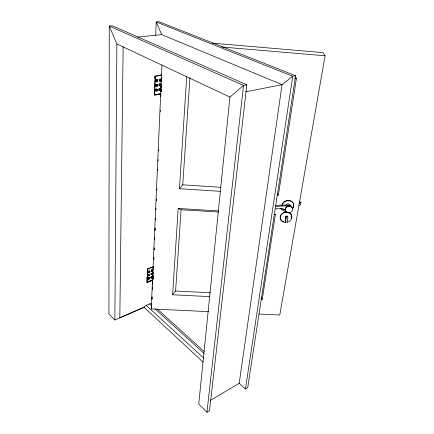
<?xml version="1.0" encoding="UTF-8"?>
<svg xmlns="http://www.w3.org/2000/svg" width="434" height="434" viewBox="0 0 434 434"><rect width="100%" height="100%" fill="white"/><g stroke="black" fill="none" stroke-linecap="round" stroke-linejoin="round"><path stroke-width="0.65" d="M151.667 303.925A3.423 2.099 -47.9 0 0 149.627 303.919L146.28 305.362A3.439 2.116 -47.6 0 0 144.137 307.18L114.874 319.994L116.871 43.948L109.254 26.073L112.346 25.801L246.81 84.814L209.486 410.77L206.958 412.3L198.734 404.054L229.933 97.075L243.523 85.427L246.81 84.814M123.147 46.644L119.822 317.856L144.137 307.18M161.562 81.418L161.497 80.523L161.399 81.516M144.001 307.245L203.199 362.233M155.665 35.469L156.175 21.944L158.942 21.7L295.608 75.738L247.716 387.605L245.443 388.983L239.194 383.314L282.051 84.695L292.749 76.27L295.608 75.738M152.925 273.724L152.931 274.158L152.996 272.677M152.914 275.834L152.92 275.416L152.773 277.483L152.914 275.834L152.806 277.125L153.153 277.147M146.904 278.769L146.952 277.413M146.909 281.335L147.061 277.337M147.343 270.019L147.392 268.684M154.287 89.388L154.363 87.386M154.726 78.028L154.802 76.021M152.28 280.429L147.164 282.496L147.69 268.95L153.446 266.72M152.394 280.207L147.283 282.339L147.804 269.02L153.549 266.715M148.244 275.4L148.26 274.961A1.052 0.673 -49.8 0 1 149.73 274.413A1.052 0.673 -49.8 0 1 148.943 275.981A1.052 0.673 -49.8 0 1 148.26 275.015L148.45 275.568L149.177 275.563L148.244 275.4L148.547 275.275L148.737 275.742M149.323 271.928L149.627 271.809L149.122 271.76L149.312 272.232L148.867 272.411L148.395 271.624L148.9 271.668L148.395 271.624M156.842 86.084L156.614 85.541L156.842 86.084L155.741 85.693L155.768 85.08L156.365 85.14L156.137 84.597L156.121 85.015M148.314 278.883L148.412 278.59L148.602 279.057L149.041 278.872L148.314 278.883L148.13 278.281L148.634 278.324L148.33 278.449M148.596 271.793L148.58 272.232L149.312 272.232M156.652 90.728L155.801 90.473L155.584 89.735L156.18 89.795L155.952 89.258L157.048 89.643L157.021 90.25L156.424 90.191L156.652 90.728L156.669 90.315M155.985 85.813L155.768 85.08M157.032 81.402L156.511 81.489L155.952 80.382L156.555 80.442L156.571 80.019L157.092 79.932L157.07 80.355L157.428 80.295L157.401 80.919L156.804 80.86L157.032 81.402L157.048 80.979M161.047 91.384L161.079 89.898L160.965 91.221M161.226 89.252L161.166 91.037L161.242 90.353M161.66 79.644L161.481 81.234M148.433 278.156L148.884 277.673L149.356 278.454L148.851 278.406L149.356 278.454M148.667 272.243L148.374 272.064M148.694 271.5L149.15 271.022L149.627 271.809M156.321 86.171L156.099 85.634L155.741 85.693M156.175 81.125L155.931 81.006L156.788 81.283M156.311 80.323L156.327 79.899L157.092 79.932M148.602 279.057L148.412 278.59M148.634 278.324L148.444 277.858M148.466 275.129L148.764 275.01L148.574 274.538M148.867 272.411L148.678 271.939M148.9 271.668L148.71 271.201M148.84 278.704L148.851 278.406M148.884 277.673L149.074 278.14L149.372 278.02M148.976 275.395L149.491 275.14L148.987 275.096M149.209 274.825L149.014 274.359L149.491 275.14M149.106 272.064L149.122 271.76M149.15 271.022L149.339 271.489L149.643 271.369M156.696 89.702L156.468 89.165M156.858 85.661L157.211 85.601L157.238 84.988L156.137 84.597M157.07 80.355L156.842 79.813M149.041 278.872L149.057 278.579M149.074 278.14L149.084 277.847L148.645 278.026M149.177 275.563L149.188 275.264M149.339 271.489L149.356 271.19M156.88 85.048L156.658 84.505M149.155 278.281L149.171 277.847M149.285 274.972L149.307 274.538L149.003 274.657M149.421 271.641L149.437 271.201L148.911 271.369M157.021 90.25L156.804 89.518L156.452 89.583M157.211 85.601L156.994 84.869L156.636 84.928M157.401 80.919L157.184 80.181L156.826 80.236M150.961 277.532L150.983 277.098L151.168 277.7L151.889 277.695L151.45 277.874L151.26 277.413L151.168 277.7M152.188 270.767L152.486 270.648L151.981 270.599L152.171 271.071L151.732 271.245L151.26 270.463L151.764 270.507L151.26 270.463M160.189 85.498L159.962 84.961L160.189 85.498L159.099 85.113L159.121 84.5L159.717 84.559L159.49 84.017M151.325 273.957L151.623 273.838L151.119 273.789L151.309 274.397L152.03 274.391L151.103 274.228L151.401 274.104L151.591 274.57M151.466 270.626L151.45 271.071L152.171 271.071M159.343 85.232L159.121 84.5M151.39 274.402L151.401 274.104M151.423 273.67L151.873 273.192L152.339 273.973L151.84 273.925L152.339 273.973M151.531 271.076L151.244 270.903M151.564 270.339L152.014 269.861L152.486 270.648M159.989 90.131L159.761 89.594L159.989 90.131L158.904 89.746M159.674 85.59L159.099 85.113M159.875 80.919L159.647 80.377L159.875 80.919L160.39 80.832L160.406 80.409L160.162 80.295L160.39 80.832M159.69 79.341L159.918 79.883L159.69 79.341L160.786 79.737L160.759 80.355L160.406 80.409M151.45 277.874L151.26 277.413M151.482 277.147L151.292 276.68L151.184 277.272M151.623 273.838L151.433 273.371M151.732 271.245L151.542 270.778M151.764 270.507L151.574 270.04M159.479 90.223L159.251 89.686M151.683 277.527L152.198 277.277L151.699 277.228M151.824 274.223L151.84 273.925M152.063 273.659L151.873 273.192M151.971 270.903L151.981 270.599M152.014 269.861L152.204 270.328M160.005 89.713L160.352 89.654L160.379 89.046L159.294 88.661M160.233 84.467L160.005 83.93L160.58 84.408L160.553 85.021L160.206 85.08M160.434 79.796L160.206 79.254M151.889 277.695L151.9 277.397M152.198 277.277L151.726 276.501M152.03 274.391L152.041 274.093M160.032 89.106L159.804 88.569M151.992 277.109L152.014 276.675L151.916 276.968M152.139 273.805L152.155 273.366L151.857 273.491M152.28 270.48L152.502 270.208M160.352 89.654L160.135 88.921L159.788 88.986M160.553 85.021L160.336 84.288L159.989 84.348M160.759 80.355L160.537 79.617L160.189 79.677M208.738 311.65L151.238 308.927L161.947 65.035M152.562 281.449L152.426 284.308L152.573 282.925M152.649 279.447L152.996 271.391M160.683 96.663L160.802 94.032M160.916 91.4L161.236 84.158M161.35 81.706L161.524 77.578M153.099 279.187L152.73 279.387L152.768 278.731L152.757 279.387M152.952 273.789L152.985 273.051M161.399 91.113L160.987 91.08L161.03 90.522M161.236 85.851L161.15 87.728L161.231 87.039M161.421 81.57L161.475 80.946L161.855 81.18M152.003 299.389L152.117 296.742M152.442 289.467L152.556 286.82M153.864 257.237L153.777 259.266L153.864 257.894M154.287 247.754L154.195 249.783L154.282 248.411M154.645 239.622L154.737 237.593M155.063 230.139L155.155 228.11M155.513 219.978L155.573 218.622M155.963 209.817L156.023 208.461M156.381 200.334L156.446 198.978L156.408 200.318M156.831 190.173L156.891 188.817M157.705 170.529L157.764 169.173M158.122 161.047L158.182 159.69M158.573 150.886L158.632 149.529M160.309 111.592L160.368 110.236M161.676 80.757L161.632 81.332L161.66 79.856M152.046 298.923L152.106 297.588M152.459 289.554L152.551 287.541M152.925 279.29L152.98 277.972M153.365 269.362L153.419 268.028M154.672 239.606L154.732 238.25M155.09 230.123L155.15 228.767M155.54 219.962L155.6 218.606M152.98 276.724L152.855 278.72L152.98 277.321M209.693 296.606L172.607 294.773L178.179 208.45L218.682 210.951M220.505 191.351L179.454 188.703L186.691 76.623M172.607 294.773L175.596 291.024L181.065 209.736L178.179 208.45M179.454 188.703L182.741 184.813L189.94 77.811M161.231 85.644L161.204 87.104M151.238 308.927L151.661 304.934M152.817 276.61L152.887 275.774L152.855 276.089M152.806 277.125L152.844 276.811M152.898 277.852L152.969 277.022L152.931 277.337M152.92 278.048L152.887 278.368L152.958 277.538M153.224 269.026L153.408 267.279M206.958 412.3L243.523 85.427L109.254 26.073L108.923 314.032L114.874 319.994M245.443 388.983L292.749 76.27L156.175 21.944L161.687 34.595L282.051 84.695L245.742 91.791M260.937 299.145L262.288 299.21L275.384 214.45L274.038 214.363M277.033 194.996L278.378 195.083L296.46 78.098L295.109 77.99M161.215 90.418L161.231 89.599M161.047 90.733L161.019 91.341M212.183 43.14L322.956 52.606L325.077 55.78L279.762 315.013L258.794 314.021M299.097 202.076L300.957 202.19L300.55 204.49A3.038 1.416 9.7 0 1 298.939 205.401M287.27 216.278L287.471 216.013A3.863 1.877 9.7 0 0 287.856 217.51L287.01 222.582A3.846 1.893 9.7 0 1 286.89 222.458M291.453 218.231C292.462 215.953 291.008 213.17 288.697 212.41M210.246 400.474L239.194 383.314M294.659 78.923L296.46 78.098M151.493 276.849L151.933 276.67M148.781 274.706L149.22 274.527M151.634 273.539L152.074 273.36M151.781 270.208L152.22 270.029M149.046 281.237L151.889 280.087M274.185 214.738L275.384 214.45M160.553 93.874L154.564 94.986L155.291 76.259L161.426 75.266M156.424 90.191L156.777 90.131M159.761 89.594L160.108 89.529M159.495 89.805L159.142 89.871L159.169 89.263L160.048 88.688M155.893 90.701L156.408 90.608M159.235 90.098L159.745 90.006M156.197 89.377L156.712 89.285M155.828 89.86L156.18 89.795M155.285 94.677L160.613 93.733M161.09 93.983L154.423 95.165L155.16 76.118L161.925 75.077M156.381 84.717L156.902 84.63M159.734 84.136L160.249 84.05M156.012 85.2L156.365 85.14M159.365 84.619L159.717 84.559M156.614 85.541L156.967 85.482M159.962 84.961L160.309 84.901M156.083 86.051L156.598 85.959M159.43 85.465L159.945 85.379M156.804 80.86L157.157 80.8M160.162 80.295L160.515 80.236M159.891 80.496L159.538 80.556L159.566 79.937L159.918 79.883M159.631 80.8L160.141 80.713M159.934 79.46L160.45 79.373M159.321 79.823L159.674 79.764M156.197 80.502L156.555 80.442M157.254 75.624L158.481 75.429M157.141 75.5L158.372 75.315M160.211 75.028L161.443 74.838M137.513 37.118L161.687 34.595M286.787 211.944C282.485 211.315 277.961 216.637 281.286 220.32M175.596 291.024L210.577 292.776M276.084 206.432A66.082 54.066 -10.5 0 1 277.993 206.253L279.897 206.123A66.082 54.066 -10.5 0 1 289.402 206.145A3.76 3.217 -14.1 0 0 285.154 210.013A11.376 9.689 -12.2 0 0 280.711 208.732L280.407 208.716A30.537 25.639 -11.3 0 0 275.568 208.922M152.795 277.049L153.148 277.066M181.065 209.736L218.698 212.052M182.741 184.813L221.047 187.309M161.009 90.939L161.421 90.972M221.725 46.997L325.077 55.78M282.306 221.156L283.662 221.774L281.644 220.613M116.871 43.948L229.933 97.075M156.153 90.408L155.562 90.348L155.801 90.473M146.882 281.997L147.283 282.339M146.773 282.154L147.164 282.496M157.819 309.485L204.002 351.388M149.627 303.919L151.623 305.737M155.117 308.921L204.051 353.477M146.28 305.362L203.622 358.045M277.293 193.499L278.378 195.083M261.311 297.719L262.288 299.21M289.451 206.329L289.152 205.222A65.914 53.979 -10.5 0 0 279.675 205.201L277.776 205.336A65.914 53.979 -10.5 0 0 275.872 205.515M285.154 210.013L285.105 209.828A3.76 3.217 -14.1 0 0 286.505 211.9L287.069 212.155L286.12 211.863A16.194 13.959 -15.4 0 1 280.662 208.548L280.711 208.732M281.991 205.173A5.951 5.11 -14.2 0 1 289.44 200.459A5.951 5.11 -14.2 0 1 293.254 207.23M287.232 205.542A3.754 3.212 -14.2 0 1 290.921 205.776A3.754 3.212 -14.2 0 1 292.294 208.705M280.662 208.548A11.371 9.684 -12.2 0 1 282.225 208.787M282.984 208.976A11.371 9.684 -12.2 0 1 284.769 209.66M282.084 205.537A5.957 5.116 -14.2 0 1 290.265 200.996A5.957 5.116 -14.2 0 1 292.565 208.797M285.897 205.271A2.235 1.92 -14.2 0 1 288.539 204.007A2.235 1.92 -14.2 0 1 290.129 206.047M287.384 212.367A5.892 5.013 -13.3 0 1 291.892 217.06A5.892 5.013 -13.3 0 1 287.237 222.23M285.214 222.409A5.892 5.013 -13.3 0 1 280.255 217.005A5.892 5.013 -13.3 0 1 286.879 212.313M285.756 217.982A0.738 0.624 -13.3 0 1 285.773 216.816M285.957 216.767A0.738 0.624 -13.3 0 1 286.147 216.756M285.778 218.655A0.738 0.629 -13.2 0 1 285.794 217.651M300.957 202.19A3.043 1.405 9.6 0 1 299.341 203.096M285.149 220.439L285.181 220.987A3.846 1.904 9.3 0 1 285.556 222.496L286.391 217.423A3.863 1.882 9.2 0 0 286.017 215.926L285.149 220.439M288.371 212.823L286.597 212.275A3.765 3.217 -14.1 0 1 286.945 206.942A3.765 3.217 -14.1 0 1 292.565 208.678A3.765 3.217 -14.1 0 1 288.371 212.823M160.613 81.098A1.242 0.949 -67.6 0 0 160.705 79.031A1.242 0.949 -67.6 0 0 159.169 80.312A1.242 0.949 -67.6 0 0 160.613 81.098M160.412 85.758A1.237 0.944 -67 0 0 160.499 83.708A1.237 0.944 -67 0 0 158.969 84.988A1.237 0.944 -67 0 0 160.412 85.758M157.065 86.344A1.242 0.949 -66.9 0 0 157.151 84.283A1.242 0.949 -66.9 0 0 155.611 85.574A1.242 0.949 -66.9 0 0 157.065 86.344M156.88 90.988A1.237 0.944 -66.2 0 0 156.962 88.943A1.237 0.944 -66.2 0 0 155.426 90.234A1.237 0.944 -66.2 0 0 156.88 90.988M160.211 90.386A1.231 0.933 -66.4 0 0 160.298 88.352A1.231 0.933 -66.4 0 0 158.773 89.632A1.231 0.933 -66.4 0 0 160.211 90.386M157.26 81.663A1.248 0.955 -67.5 0 0 157.341 79.59A1.248 0.955 -67.5 0 0 155.795 80.876A1.248 0.955 -67.5 0 0 157.26 81.663M151.938 271.489A1.052 0.673 -50.2 0 0 152.73 269.915A1.052 0.673 -50.2 0 0 151.26 270.512A1.052 0.673 -50.2 0 0 151.938 271.489M151.797 274.809A1.047 0.667 -50.1 0 0 152.584 273.246A1.047 0.667 -50.1 0 0 151.119 273.843A1.047 0.667 -50.1 0 0 151.797 274.809M148.808 279.29A1.052 0.667 -49.7 0 0 149.594 277.727A1.052 0.667 -49.7 0 0 148.124 278.335A1.052 0.667 -49.7 0 0 148.808 279.29M151.65 278.113A1.047 0.662 -49.9 0 0 152.437 276.55A1.047 0.662 -49.9 0 0 150.978 277.152A1.047 0.662 -49.9 0 0 151.65 278.113M149.074 272.65A1.058 0.678 -50 0 0 149.866 271.076A1.058 0.678 -50 0 0 148.39 271.673A1.058 0.678 -50 0 0 149.074 272.65"/></g></svg>
